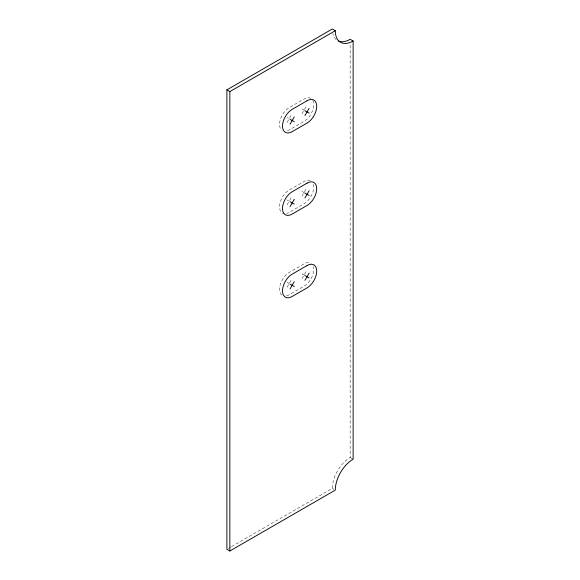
<?xml version="1.0" encoding="UTF-8"?>
<svg xmlns="http://www.w3.org/2000/svg" width="580" height="580" viewBox="0 0 580 580"><rect width="100%" height="100%" fill="white"/><g stroke="black" fill="none" stroke-linecap="round" stroke-linejoin="round"><path stroke-width="0.43" stroke-dasharray="2.9 2.17" d="M287.093 122.431L289.195 118.784L287.093 117.573M289.616 118.059L291.298 115.144M301.962 113.847L306.168 106.56M287.093 204.834L289.195 201.195L287.093 199.977M289.616 200.463L291.298 197.548M301.962 196.25L306.168 188.964M287.093 287.238L291.298 279.951M301.962 278.654L306.168 271.368M228.433 548.383L230.775 547.027M231.558 546.577L332.311 488.411A25.23 14.565 -60 0 1 350.153 457.504L350.153 43.826M301.962 108.989L306.168 111.418M301.962 191.393L306.168 193.821M301.962 273.796L306.168 276.225M287.093 282.38L289.195 283.598M350.153 457.504L353.126 459.222M332.311 488.411L333.797 489.266M336.219 39.607A25.23 14.565 -60 0 1 332.848 33.705M313.403 184.331A13.666 7.888 -60 0 1 304.065 203.768L289.195 212.352A13.666 7.888 -60 0 1 286.694 213.411M310.278 180.474A13.666 7.888 -60 0 0 304.065 181.446L289.195 190.03A13.666 7.888 -60 0 0 280.437 201.536A13.666 7.888 -60 0 0 281.793 212.643M284.367 213.643A13.666 7.888 -60 0 1 282.366 213.027M286.694 295.822A13.666 7.888 -60 0 0 289.195 294.756L304.065 286.172A13.666 7.888 -60 0 0 313.403 266.735M281.793 295.046A13.666 7.888 -60 0 1 280.437 283.939A13.666 7.888 -60 0 1 289.195 272.44L304.065 263.856A13.666 7.888 -60 0 1 310.902 263.175M312.823 100.427A13.666 7.888 -60 0 1 304.065 121.365L289.195 129.949A13.666 7.888 -60 0 1 286.694 131.007M310.902 98.368A13.666 7.888 -60 0 0 304.065 99.042L289.195 107.626A13.666 7.888 -60 0 0 280.437 119.132A13.666 7.888 -60 0 0 281.793 130.232"/><path stroke-width="0.87" d="M290.065 124.142L294.27 116.863M304.935 115.565L309.14 108.279M290.065 206.552L294.27 199.266M304.935 197.969L309.14 190.682M290.065 288.956L294.27 281.67M304.935 280.372L309.14 273.086M226.874 89.878L332.311 29L335.283 30.718A25.23 14.565 -60 0 0 353.126 41.02L353.126 459.222A25.23 14.565 -60 0 0 335.283 490.122L229.847 551L226.874 549.282L226.874 89.878L229.847 91.589L335.283 30.718M353.126 41.02L350.153 39.302A25.23 14.565 -60 0 1 338.256 40.919M304.935 110.707L309.14 113.136M290.065 119.291L294.27 121.72M304.935 193.111L309.14 195.54M290.065 201.695L294.27 204.124M304.935 275.514L309.14 277.943M290.065 284.099L294.27 286.527M229.847 91.589L229.847 551M307.037 100.76L292.168 109.344A13.666 7.888 -60 0 0 282.504 126.085A13.666 7.888 -60 0 0 292.168 131.66L307.037 123.076A13.666 7.888 -60 0 0 316.702 106.343A13.666 7.888 -60 0 0 307.037 100.76M307.037 183.164L292.168 191.748A13.666 7.888 -60 0 0 282.504 208.488A13.666 7.888 -60 0 0 292.168 214.071L307.037 205.487A13.666 7.888 -60 0 0 316.702 188.746A13.666 7.888 -60 0 0 307.037 183.164M307.037 265.567L292.168 274.151A13.666 7.888 -60 0 0 282.504 290.892A13.666 7.888 -60 0 0 292.168 296.474L307.037 287.89A13.666 7.888 -60 0 0 316.702 271.15A13.666 7.888 -60 0 0 307.037 265.567"/></g></svg>
